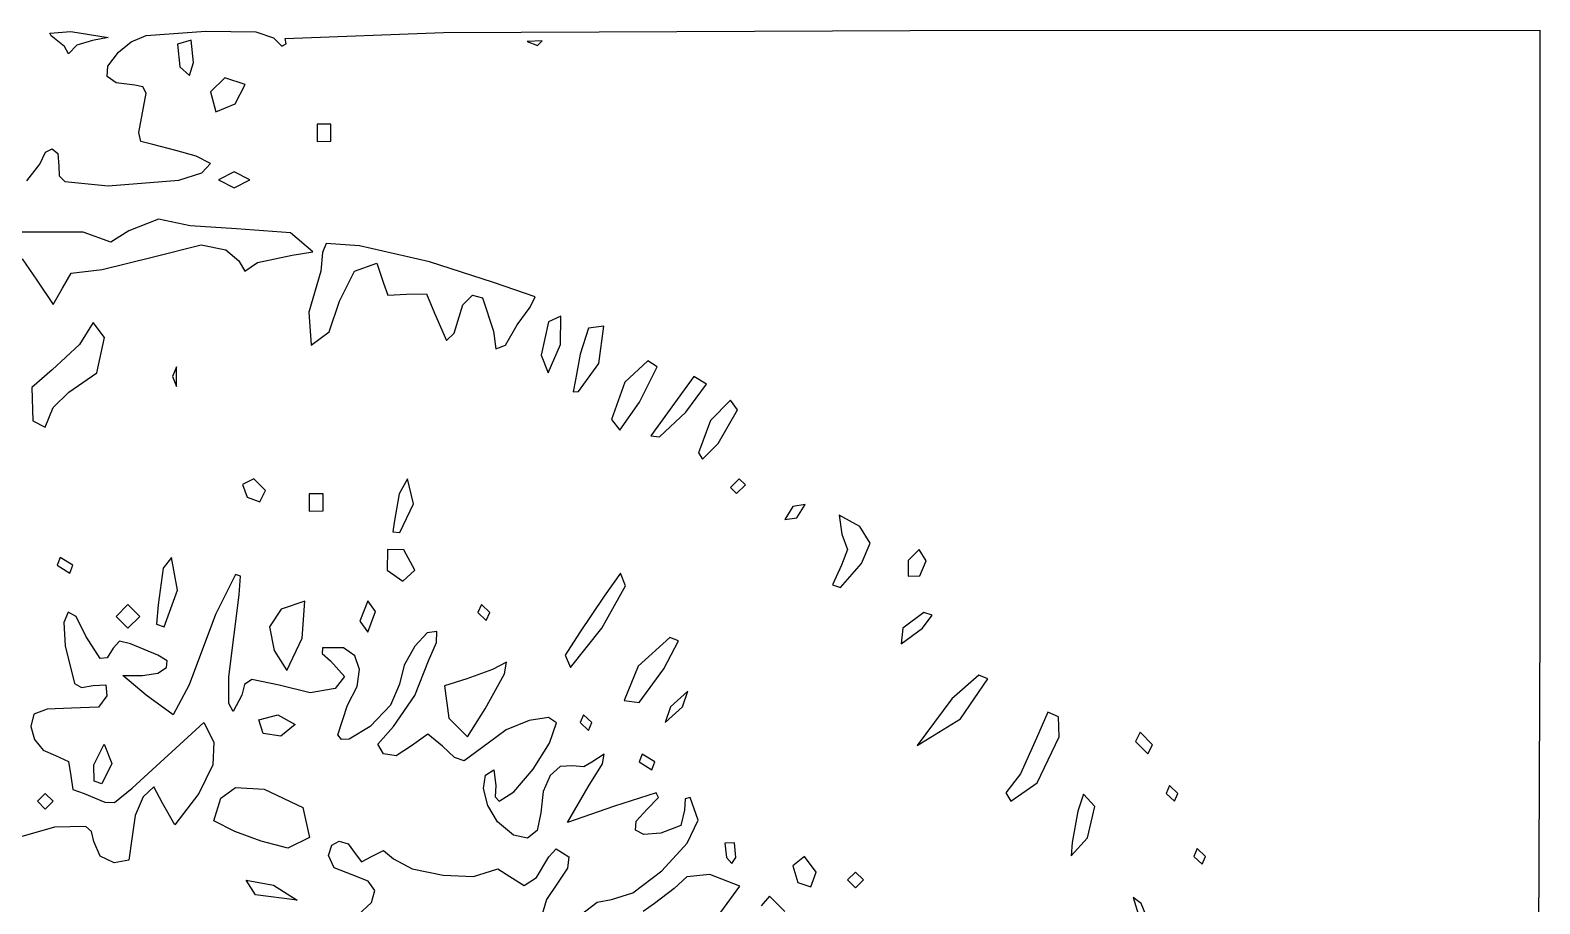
# Model space of a CAD drawing. Extents: x -0.8 to 79.1, y -6.2 to 80.1.
# Drawn here: x 38.31 to 79.05, y 45.61 to 69.18 of the extents above; entities that cross this region are included whole.
import ezdxf

# ---------------------------------------------------------------- set-up
doc = ezdxf.new("R2010")
doc.units = 0

msp = doc.modelspace()

# ---------------------------------------------------------------- linework, layer by layer
at = {"layer": 'Layer 1', "color": 4}
for p, q in [((38.841071, 69.094783), (39.411831, 69.142333)), ((38.884408, 69.021045), (38.841071, 69.094783)), ((39.243282, 68.731604), (38.884408, 69.021045)), ((39.411831, 69.142333), (40.419917, 68.978875)), ((39.995461, 68.897513), (39.571004, 68.77153)), ((40.419917, 68.978875), (39.995461, 68.897513)), ((40.69805, 68.581158), (41.03571, 68.864331)), ((41.03571, 68.864331), (41.440395, 69.029772)), ((41.440395, 69.029772), (43.051654, 69.153587)), ((42.66193, 68.910022), (42.292987, 68.79468)), ((42.718524, 68.305521), (42.66193, 68.910022)), ((42.66193, 68.910022), (42.66193, 68.910022)), ((43.051654, 69.153587), (44.4043, 69.127786)), ((44.4043, 69.127786), (44.87672, 68.972129)), ((44.87672, 68.972129), (45.101473, 68.746778)), ((45.19805, 68.954172), (49.469738, 69.110089)), ((45.222554, 68.807699), (45.19805, 68.954172)), ((49.469738, 69.110089), (62.057703, 69.16871)), ((52.132286, 68.891753), (51.725514, 68.874997)), ((51.725514, 68.874997), (52.004064, 68.763531)), ((52.004064, 68.763531), (52.132286, 68.891752)), ((52.132286, 68.891752), (52.132286, 68.891753)), ((62.057703, 69.16871), (79.045534, 69.175854)), ((79.045534, 69.175854), (79.045534, 53.167966)), ((39.346248, 68.534549), (39.243282, 68.731604)), ((39.243282, 68.731604), (39.243282, 68.731604)), ((39.571004, 68.77153), (39.346248, 68.534549)), ((40.411068, 68.205673), (40.69805, 68.581158)), ((42.292987, 68.79468), (42.349581, 68.190178)), ((45.101473, 68.746778), (45.222554, 68.807699)), ((40.390525, 67.926906), (40.411068, 68.205673)), ((42.349581, 68.190178), (42.613396, 67.956191)), ((42.613396, 67.956191), (42.718524, 68.305521)), ((40.632833, 67.752197), (40.390525, 67.926906)), ((41.134403, 67.688884), (40.632833, 67.752197)), ((41.358096, 67.647932), (41.134403, 67.688884)), ((41.446372, 67.475703), (41.358096, 67.647932)), ((43.565764, 67.894266), (43.178891, 67.508776)), ((44.116391, 67.713997), (43.565764, 67.894266)), ((43.844232, 67.186803), (44.116391, 67.713997)), ((44.116391, 67.713997), (44.116391, 67.713997)), ((41.244785, 66.412262), (41.446372, 67.475703)), ((43.178891, 67.508776), (43.32084, 66.977741)), ((43.32084, 66.977741), (43.844232, 67.186803)), ((41.299216, 66.174328), (41.244785, 66.412262)), ((46.055407, 66.642982), (46.053596, 66.172625)), ((46.428719, 66.642982), (46.055407, 66.642982)), ((46.428719, 66.18154), (46.428719, 66.642982)), ((46.428719, 66.642982), (46.428719, 66.642982)), ((41.621055, 66.093919), (41.299216, 66.174328)), ((42.240056, 65.934748), (41.621055, 66.093919)), ((46.053596, 66.172625), (46.428719, 66.18154)), ((38.571353, 65.563348), (38.725549, 65.883694)), ((38.725549, 65.883694), (38.911708, 65.976725)), ((38.911708, 65.976725), (39.057598, 65.849812)), ((39.057598, 65.849812), (39.090987, 65.510324)), ((42.789805, 65.775576), (42.240056, 65.934748)), ((43.178891, 65.579806), (42.789805, 65.775576)), ((42.944795, 65.328832), (43.178891, 65.579806)), ((38.219823, 65.111524), (38.571353, 65.563348)), ((39.090987, 65.510324), (39.097127, 65.245938)), ((39.097127, 65.245938), (39.253589, 65.096362)), ((42.32472, 65.127626), (42.944795, 65.328832)), ((43.815576, 65.351118), (43.391119, 65.138889)), ((44.240035, 65.138889), (43.815576, 65.351118)), ((39.253589, 65.096362), (40.419917, 64.981497)), ((40.419917, 64.981497), (42.32472, 65.127626)), ((43.391119, 65.138889), (43.815576, 64.92666)), ((43.815576, 64.92666), (44.240035, 65.138889)), ((44.240035, 65.138889), (44.240035, 65.138889)), ((41.779825, 64.074902), (40.979855, 63.759403)), ((42.626782, 63.900366), (41.779825, 64.074902)), ((39.742254, 63.727659), (37.202769, 63.731623)), ((40.488309, 63.459282), (39.742254, 63.727659)), ((40.979855, 63.759403), (40.488309, 63.459282)), ((43.882242, 63.818008), (42.626782, 63.900366)), ((45.338849, 63.708558), (43.882242, 63.818008)), ((45.937864, 63.198357), (45.338849, 63.708558)), ((41.638161, 63.06593), (42.931776, 63.381322)), ((42.931776, 63.381322), (43.589472, 63.253794)), ((43.589472, 63.253794), (43.942322, 62.951604)), ((45.382335, 63.110017), (45.937864, 63.198357)), ((46.204643, 63.18056), (46.155348, 62.671064)), ((46.303958, 63.419816), (46.204643, 63.18056)), ((47.197162, 63.356844), (46.303958, 63.419816)), ((49.089141, 62.925839), (47.197162, 63.356844)), ((38.095524, 63.011428), (38.495103, 62.432974)), ((40.258675, 62.716549), (41.638161, 63.06593)), ((43.942322, 62.951604), (44.105422, 62.673411)), ((44.105422, 62.673411), (44.446526, 62.905297)), ((44.446526, 62.905297), (45.382335, 63.110017)), ((47.066914, 62.676472), (47.666958, 62.891165)), ((47.666958, 62.891165), (47.847922, 62.350529)), ((50.819123, 62.367766), (49.089141, 62.925839)), ((38.495103, 62.432974), (38.937576, 61.773507)), ((39.184842, 62.220745), (39.415729, 62.618442)), ((39.415729, 62.618442), (40.258675, 62.716549)), ((46.155348, 62.671064), (45.834165, 61.567737)), ((46.661877, 61.866255), (47.066914, 62.676472)), ((47.847922, 62.350529), (47.960562, 62.024747)), ((51.942657, 61.981432), (50.819123, 62.367766)), ((38.937576, 61.773507), (39.184842, 62.220745)), ((47.960562, 62.024747), (48.464986, 62.057264)), ((48.464986, 62.057264), (49.005526, 62.066754)), ((49.005526, 62.066754), (49.224116, 61.545989)), ((49.985007, 61.770886), (50.247788, 62.026856)), ((50.247788, 62.026856), (50.519798, 61.953808)), ((50.519798, 61.953808), (50.819123, 61.054572)), ((51.801406, 61.703316), (51.942657, 61.981432)), ((45.834165, 61.567737), (45.893222, 60.682087)), ((46.378722, 61.042057), (46.661877, 61.866255)), ((49.224116, 61.545989), (49.549445, 60.80167)), ((49.757979, 61.001858), (49.985007, 61.770886)), ((51.455808, 61.2281), (51.801406, 61.703316)), ((40.01144, 61.290373), (39.642788, 60.700158)), ((40.317101, 60.883925), (40.01144, 61.290373)), ((51.137464, 60.682087), (51.455808, 61.2281)), ((51.455808, 61.2281), (51.455808, 61.2281)), ((52.296433, 61.312627), (52.10057, 60.409694)), ((52.634245, 61.458016), (52.296433, 61.312627)), ((52.626932, 60.699697), (52.634245, 61.458016)), ((53.376673, 61.133369), (53.156886, 60.434159)), ((53.792865, 61.188893), (53.376673, 61.133369)), ((53.656281, 60.182581), (53.792865, 61.188893)), ((39.642788, 60.700158), (38.906515, 60.010415)), ((40.108292, 59.934471), (40.317101, 60.883925)), ((45.893222, 60.682087), (46.378722, 61.042057)), ((49.549445, 60.80167), (49.757979, 61.001858)), ((50.819123, 61.054572), (50.876692, 60.580802)), ((52.288389, 59.929196), (52.626929, 60.699697)), ((52.626929, 60.699697), (52.626932, 60.699697)), ((50.876692, 60.580802), (51.137464, 60.682087)), ((52.10057, 60.409694), (52.288389, 59.929196)), ((53.156886, 60.434159), (53.024817, 59.744416)), ((38.906515, 60.010415), (38.359643, 59.536871)), ((39.353882, 59.408716), (40.108292, 59.934471)), ((42.258302, 60.098459), (42.151255, 59.833173)), ((42.258302, 59.567887), (42.258302, 60.098459)), ((42.258302, 60.098459), (42.258302, 60.098459)), ((53.108749, 59.427478), (53.656281, 60.182581)), ((53.656281, 60.182581), (53.656281, 60.182581)), ((54.980716, 60.25763), (54.361356, 59.677634)), ((54.753566, 59.14343), (55.235018, 60.098459)), ((55.235018, 60.098459), (54.980716, 60.25763)), ((38.359643, 59.536871), (38.385465, 58.637029)), ((42.151255, 59.833173), (42.258302, 59.567887)), ((53.024817, 59.744416), (52.962977, 59.420123)), ((54.361356, 59.677634), (54.002553, 58.676454)), ((56.216544, 59.833173), (55.063695, 58.229327)), ((56.001401, 58.874349), (56.561115, 59.625831)), ((56.561115, 59.625831), (56.216544, 59.833173)), ((38.934317, 58.996783), (39.353882, 59.408716)), ((52.962977, 59.420123), (53.108749, 59.427478)), ((54.21997, 58.387189), (54.753566, 59.14343)), ((54.753566, 59.14343), (54.753566, 59.14343)), ((57.21039, 59.196487), (56.670774, 58.648779)), ((57.397156, 58.931201), (57.21039, 59.196487)), ((38.720053, 58.46391), (38.934317, 58.996783)), ((38.934317, 58.996783), (38.934317, 58.996783)), ((54.002553, 58.676454), (54.21997, 58.387189)), ((55.292009, 58.207209), (56.001401, 58.874349)), ((56.001401, 58.874349), (56.001401, 58.874349)), ((56.874218, 58.029229), (57.397156, 58.931201)), ((57.397156, 58.931201), (57.397156, 58.931201)), ((38.385465, 58.637029), (38.720053, 58.46391)), ((56.670774, 58.648779), (56.344699, 57.77141)), ((55.063695, 58.229327), (55.292009, 58.207209)), ((56.458375, 57.601955), (56.874218, 58.029229)), ((56.344699, 57.77141), (56.458375, 57.601955)), ((44.346148, 57.074201), (44.041866, 56.918175)), ((44.664492, 56.755858), (44.346148, 57.074201)), ((48.498054, 57.0742), (48.272378, 56.667101)), ((48.657225, 56.400801), (48.498054, 57.0742)), ((57.444761, 57.068297), (57.212509, 56.835443)), ((57.61044, 56.915029), (57.444761, 57.068297)), ((44.041866, 56.918175), (44.16929, 56.579001)), ((44.508466, 56.451577), (44.664492, 56.755858)), ((44.664492, 56.755858), (44.664492, 56.755858)), ((45.843179, 56.668235), (45.841367, 56.197878)), ((46.216491, 56.668235), (45.843179, 56.668235)), ((46.216491, 56.206794), (46.216491, 56.668235)), ((46.216491, 56.668235), (46.216491, 56.668235)), ((48.272378, 56.667101), (48.132444, 55.895342)), ((57.212509, 56.835443), (57.371683, 56.676272)), ((57.371683, 56.676272), (57.61044, 56.915029)), ((57.61044, 56.915029), (57.61044, 56.915029)), ((44.16929, 56.579001), (44.508466, 56.451577)), ((48.291617, 55.629042), (48.657225, 56.400801)), ((48.657225, 56.400801), (48.657225, 56.400801)), ((58.891299, 56.330097), (58.671581, 55.974546)), ((59.221404, 56.382894), (58.891299, 56.330097)), ((58.995056, 56.017314), (59.221404, 56.382895)), ((59.221404, 56.382895), (59.221404, 56.382894)), ((45.841367, 56.197878), (46.216491, 56.206794)), ((48.132444, 55.895342), (48.096502, 55.640352)), ((58.671581, 55.974546), (58.995056, 56.017314)), ((60.702018, 55.785066), (60.144435, 56.094403)), ((60.144435, 56.094403), (60.212582, 55.578761)), ((48.096502, 55.640352), (48.291617, 55.629042)), ((60.212582, 55.578761), (60.36484, 55.162721)), ((60.98137, 55.334303), (60.702018, 55.785066)), ((47.954122, 55.164284), (47.943004, 54.612458)), ((48.393486, 55.15698), (47.954122, 55.164284)), ((48.696835, 54.607583), (48.393486, 55.15698)), ((60.36484, 55.162721), (60.208236, 54.742565)), ((60.747148, 54.787573), (60.98137, 55.334303)), ((62.302176, 55.164142), (62.003812, 54.868108)), ((62.491699, 54.858325), (62.302176, 55.164142)), ((39.121498, 54.951914), (39.040432, 54.739685)), ((39.040432, 54.739685), (39.383823, 54.527457)), ((39.464889, 54.739685), (39.121498, 54.951914)), ((39.383823, 54.527457), (39.464889, 54.739685)), ((39.464889, 54.739685), (39.464889, 54.739685)), ((41.905518, 54.660099), (41.76719, 53.676647)), ((42.12995, 54.951914), (41.905518, 54.660099)), ((42.289123, 54.066437), (42.12995, 54.951914)), ((47.943004, 54.612458), (48.371833, 54.315227)), ((48.371833, 54.315227), (48.696835, 54.607583)), ((48.696835, 54.607583), (48.696835, 54.607583)), ((60.208236, 54.742565), (59.957285, 54.211404)), ((60.173949, 54.143959), (60.747148, 54.787573)), ((60.747148, 54.787573), (60.747148, 54.787573)), ((62.003812, 54.868108), (62.005351, 54.447861)), ((62.318188, 54.454973), (62.491699, 54.858325)), ((62.491699, 54.858325), (62.491699, 54.858325)), ((43.850233, 54.492336), (43.310124, 53.413333)), ((43.986302, 54.447467), (43.850233, 54.492336)), ((43.94973, 53.943904), (43.986302, 54.447467)), ((53.737267, 53.043204), (54.377681, 54.186688)), ((54.240529, 54.527456), (53.796681, 53.906113)), ((54.377681, 54.186688), (54.240529, 54.527456)), ((59.957285, 54.211404), (60.173949, 54.143959)), ((62.005351, 54.447861), (62.318188, 54.454973)), ((41.92636, 53.082984), (42.289123, 54.066437)), ((42.289123, 54.066437), (42.289123, 54.066437)), ((43.672605, 51.731433), (43.94973, 53.943904)), ((45.725856, 53.769139), (45.082587, 53.554274)), ((45.651101, 52.777673), (45.725856, 53.769139)), ((47.423465, 53.784656), (47.211234, 53.229034)), ((47.635693, 53.491363), (47.423465, 53.784656)), ((53.796681, 53.906113), (53.134243, 52.918192)), ((39.340508, 53.471348), (39.221947, 53.197874)), ((39.557202, 53.357679), (39.340508, 53.471348)), ((39.815045, 52.829704), (39.557202, 53.357679)), ((40.95049, 53.678542), (40.632146, 53.360199)), ((40.632146, 53.360199), (40.95049, 53.041856)), ((41.268833, 53.360199), (40.95049, 53.678542)), ((40.95049, 53.041856), (41.268833, 53.360199)), ((41.268833, 53.360199), (41.268833, 53.360199)), ((41.76719, 53.676647), (41.719432, 53.1491)), ((43.310124, 53.413333), (42.600429, 51.514823)), ((45.082587, 53.554274), (44.772563, 53.082117)), ((47.423465, 52.935742), (47.635693, 53.491363)), ((47.635693, 53.491363), (47.635693, 53.491363)), ((50.488255, 53.678542), (50.394664, 53.466313)), ((50.394664, 53.466313), (50.61942, 53.254084)), ((50.713008, 53.466313), (50.488255, 53.678542)), ((50.61942, 53.254084), (50.713008, 53.466313)), ((50.713008, 53.466313), (50.713008, 53.466313)), ((62.425944, 53.466313), (61.855011, 53.041856)), ((62.385583, 53.041856), (62.646686, 53.394573)), ((62.646686, 53.394573), (62.425944, 53.466313)), ((39.221947, 53.197874), (39.2585, 52.564418)), ((41.719432, 53.1491), (41.92636, 53.082984)), ((44.772563, 53.082117), (44.897252, 52.437494)), ((47.211234, 53.229034), (47.423465, 52.935742)), ((49.281797, 52.952183), (49.023669, 52.917674)), ((49.279723, 52.658276), (49.281797, 52.952183)), ((52.888351, 51.984526), (53.737267, 53.043204)), ((53.737267, 53.043204), (53.737267, 53.043204)), ((61.855011, 53.041856), (61.814654, 52.617399)), ((61.814654, 52.617399), (62.385583, 53.041856)), ((62.385583, 53.041856), (62.385583, 53.041856)), ((79.045534, 53.167966), (78.991242, 40.414214)), ((39.2585, 52.564418), (39.509513, 51.546806)), ((40.201797, 52.22266), (39.815045, 52.829704)), ((40.726189, 52.690744), (40.551577, 52.501373)), ((41.022431, 52.622979), (40.726189, 52.690744)), ((41.75981, 52.316123), (41.022431, 52.622979)), ((45.237724, 51.901338), (45.651101, 52.777673)), ((45.651101, 52.777673), (45.651101, 52.777673)), ((48.692309, 52.559857), (48.405107, 52.04445)), ((49.023669, 52.917674), (48.692309, 52.559857)), ((49.064263, 52.162119), (49.279723, 52.658276)), ((53.134243, 52.918192), (52.74573, 52.312546)), ((55.572747, 52.795299), (54.721589, 52.021112)), ((55.412016, 51.949821), (55.802519, 52.701958)), ((55.802519, 52.701958), (55.572747, 52.795299)), ((40.390018, 52.247414), (40.201797, 52.22266)), ((40.551577, 52.501373), (40.390018, 52.247414)), ((42.010444, 52.160881), (41.75981, 52.316123)), ((41.996735, 51.980399), (42.010444, 52.160881)), ((44.897252, 52.437494), (45.237724, 51.901338)), ((46.19997, 52.510223), (46.189441, 52.360169)), ((46.189441, 52.360169), (46.417157, 52.166555)), ((46.770795, 52.516438), (46.19997, 52.510223)), ((46.417157, 52.166555), (46.79929, 51.740948)), ((47.078082, 52.297515), (46.770795, 52.516438)), ((47.200884, 51.929593), (47.078082, 52.297515)), ((48.696846, 51.229379), (49.064263, 52.162119)), ((52.74573, 52.312546), (52.888351, 51.984526)), ((41.442369, 51.237989), (40.81182, 51.768561)), ((40.81182, 51.768561), (41.346151, 51.768561)), ((41.346151, 51.768561), (41.76115, 51.830889)), ((41.76115, 51.830889), (41.996735, 51.980399)), ((43.677821, 51.010505), (43.672605, 51.731433)), ((46.79929, 51.740948), (46.538778, 51.413912)), ((47.135468, 51.466715), (47.200884, 51.929593)), ((48.405107, 52.04445), (48.279451, 51.537171)), ((50.791974, 51.924663), (50.093857, 51.676933)), ((50.59417, 50.866512), (51.108173, 51.810002)), ((51.168458, 52.126577), (50.791974, 51.924663)), ((51.108173, 51.810002), (51.168458, 52.126577)), ((54.721589, 52.021112), (54.343929, 51.094529)), ((54.741357, 51.037419), (55.412016, 51.949821)), ((55.412016, 51.949821), (55.412016, 51.949821)), ((63.912661, 51.778257), (63.181442, 51.135578)), ((64.154857, 51.676446), (63.912661, 51.778257)), ((39.509513, 51.546806), (39.700464, 51.445389)), ((39.700464, 51.445389), (40.01709, 51.500492)), ((40.01709, 51.500492), (40.355671, 51.511646)), ((40.355671, 51.511646), (40.386203, 51.219594)), ((42.600429, 51.514823), (42.169221, 50.707418)), ((44.095244, 51.52085), (44.027815, 51.237989)), ((44.291113, 51.661212), (44.095244, 51.52085)), ((45.02967, 51.504207), (44.291113, 51.661212)), ((45.870584, 51.29761), (45.02967, 51.504207)), ((46.538778, 51.413912), (45.870584, 51.29761)), ((46.878102, 50.962919), (47.135468, 51.466715)), ((48.279451, 51.537171), (48.032233, 50.964391)), ((50.093857, 51.676933), (49.490551, 51.486673)), ((49.490551, 51.486673), (49.611435, 50.618434)), ((56.059084, 51.344027), (55.594267, 50.919569)), ((55.912611, 50.919569), (56.059084, 51.344027)), ((63.412057, 50.595389), (64.154857, 51.676446)), ((40.386203, 51.219594), (40.15475, 50.911199)), ((42.169221, 50.707418), (41.442369, 51.237989)), ((43.791576, 50.79869), (43.677821, 51.010505)), ((44.027815, 51.237989), (43.791576, 50.79869)), ((46.612816, 50.169253), (46.878102, 50.962919)), ((48.032233, 50.964391), (47.487709, 50.394175)), ((48.113219, 50.392367), (48.696846, 51.229379)), ((54.343929, 51.094529), (54.741357, 51.037419)), ((55.594267, 50.919569), (55.447794, 50.495112)), ((55.447794, 50.495112), (55.912611, 50.919569)), ((55.912611, 50.919569), (55.912611, 50.919569)), ((63.181442, 51.135578), (62.247459, 49.878089)), ((38.41165, 50.720188), (38.331718, 50.389563)), ((38.76952, 50.863148), (38.41165, 50.720188)), ((39.431358, 50.88557), (38.76952, 50.863148)), ((40.15475, 50.911199), (39.431358, 50.88557)), ((44.488029, 50.567983), (45.00052, 50.707341)), ((44.601085, 50.204802), (44.488029, 50.567983)), ((45.00052, 50.707341), (45.460449, 50.442055)), ((49.611435, 50.618434), (50.109799, 50.109258)), ((50.109799, 50.109258), (50.59417, 50.866512)), ((50.59417, 50.866512), (50.59417, 50.866512)), ((51.773345, 50.55334), (51.160974, 50.301517)), ((52.29582, 50.63594), (51.773345, 50.55334)), ((52.516964, 50.487007), (52.29582, 50.63594)), ((53.247225, 50.707341), (53.153637, 50.495112)), ((53.471981, 50.495112), (53.247225, 50.707341)), ((62.247459, 49.878089), (63.412057, 50.595389)), ((63.412057, 50.595389), (63.412057, 50.595389)), ((65.774432, 50.781474), (65.462901, 50.080841)), ((66.061363, 50.654534), (65.774432, 50.781474)), ((66.080763, 50.116944), (66.061363, 50.654534)), ((38.331718, 50.389563), (38.430131, 50.041478)), ((41.068117, 48.72427), (42.999014, 50.495189)), ((42.999014, 50.495189), (43.26566, 49.96618)), ((45.074333, 50.126496), (44.601085, 50.204802)), ((44.601085, 50.204802), (44.601085, 50.204802)), ((45.460449, 50.442055), (45.074333, 50.126496)), ((46.718358, 50.040122), (46.612816, 50.169253)), ((47.487709, 50.394175), (46.922397, 50.053478)), ((47.697651, 49.912852), (48.113219, 50.392367)), ((49.042225, 50.182277), (48.604636, 49.871565)), ((49.436666, 49.8618), (49.042225, 50.182277)), ((51.160974, 50.301517), (50.670144, 49.942775)), ((52.327066, 49.94405), (52.516964, 50.487007)), ((53.153637, 50.495112), (53.378391, 50.282881)), ((53.378391, 50.282881), (53.471981, 50.495112)), ((53.471981, 50.495112), (53.471981, 50.495112)), ((65.480023, 48.869016), (66.080763, 50.116944)), ((68.261521, 50.234294), (68.138319, 49.982272)), ((68.597693, 49.898218), (68.261521, 50.234294)), ((38.430131, 50.041478), (38.665746, 49.754195)), ((38.665746, 49.754195), (38.997422, 49.605974)), ((40.032189, 49.357782), (40.313805, 49.911483)), ((40.313805, 49.911483), (40.519638, 49.389547)), ((43.26566, 49.96618), (43.23878, 49.360533)), ((46.922397, 50.053478), (46.718358, 50.040122)), ((47.844651, 49.650743), (47.697651, 49.912852)), ((48.604636, 49.871565), (48.190513, 49.599478)), ((49.759136, 49.555576), (49.436666, 49.8618)), ((50.670144, 49.942775), (50.02648, 49.463995)), ((51.881624, 49.240953), (52.327066, 49.94405)), ((65.462901, 50.080841), (65.038441, 49.115624)), ((68.138319, 49.982272), (68.471268, 49.652338)), ((68.471268, 49.652338), (68.597693, 49.898218)), ((68.597693, 49.898218), (68.597693, 49.898218)), ((38.997422, 49.605974), (39.34819, 49.446496)), ((39.34819, 49.446496), (39.414346, 49.061957)), ((40.044965, 48.915026), (40.032189, 49.357782)), ((40.032189, 49.357782), (40.032189, 49.357782)), ((40.519638, 49.389547), (40.244418, 48.844897)), ((43.23878, 49.360533), (42.861549, 48.586695)), ((48.190513, 49.599478), (47.844651, 49.650743)), ((50.02648, 49.463995), (49.759136, 49.555576)), ((52.60981, 49.3114), (52.341336, 49.065677)), ((52.936487, 49.329501), (52.60981, 49.3114)), ((53.254612, 49.306136), (52.936487, 49.329501)), ((53.466656, 49.425417), (53.254612, 49.306136)), ((53.365727, 48.763473), (53.758319, 49.386953)), ((53.804191, 49.646276), (53.466656, 49.425417)), ((53.758319, 49.386953), (53.804191, 49.646276)), ((54.826416, 49.646197), (54.745351, 49.433968)), ((54.745351, 49.433968), (55.088745, 49.22174)), ((55.16981, 49.433968), (54.826416, 49.646197)), ((55.088745, 49.22174), (55.16981, 49.433968)), ((55.16981, 49.433968), (55.16981, 49.433968)), ((39.414346, 49.061957), (39.468262, 48.693427)), ((40.244418, 48.844897), (40.044965, 48.915026)), ((50.548559, 48.71937), (50.600376, 49.077226)), ((50.600376, 49.077226), (50.824017, 49.221822)), ((50.824017, 49.221822), (50.880628, 48.797362)), ((51.367015, 48.632358), (51.881624, 49.240953)), ((52.341336, 49.065677), (52.159442, 48.634954)), ((65.038441, 49.115624), (64.635144, 48.597515)), ((38.722088, 48.585055), (38.50986, 48.372824)), ((38.934317, 48.372824), (38.722088, 48.585055)), ((39.468262, 48.693427), (39.773219, 48.585131)), ((39.773219, 48.585131), (40.326194, 48.352871)), ((40.588814, 48.339452), (41.068117, 48.72427)), ((41.359105, 48.49151), (41.145472, 47.989943)), ((41.650615, 48.766269), (41.359105, 48.49151)), ((41.884422, 48.319845), (41.650615, 48.766269)), ((42.861549, 48.586695), (42.215957, 47.736215)), ((43.456756, 48.459475), (43.85732, 48.743387)), ((43.85732, 48.743387), (44.62964, 48.697055)), ((44.62964, 48.697055), (45.669853, 48.208563)), ((50.660205, 48.262154), (50.548559, 48.71937)), ((50.880628, 48.797362), (50.860973, 48.49759)), ((50.860973, 48.49759), (50.969616, 48.372906)), ((50.969616, 48.372906), (51.367015, 48.632358)), ((52.159442, 48.634954), (52.092504, 48.061852)), ((52.807441, 47.799456), (53.365727, 48.763473)), ((55.20063, 48.601514), (54.082298, 48.24612)), ((54.957593, 48.160678), (55.263904, 48.479197)), ((55.263904, 48.479197), (55.20063, 48.601514)), ((56.125169, 48.478824), (55.988614, 48.437102)), ((56.337079, 47.860647), (56.125169, 48.478824)), ((64.635144, 48.597515), (64.773155, 48.379532)), ((64.773155, 48.379532), (65.480023, 48.869016)), ((65.480023, 48.869016), (65.480023, 48.869016)), ((66.730891, 48.57016), (66.580715, 48.107538)), ((67.036724, 48.236807), (66.730891, 48.57016)), ((69.058259, 48.797283), (68.964672, 48.585055)), ((68.964672, 48.585055), (69.189428, 48.372824)), ((69.283016, 48.585055), (69.058259, 48.797283)), ((69.189428, 48.372824), (69.283016, 48.585055)), ((69.283016, 48.585055), (69.283016, 48.585055)), ((38.50986, 48.372824), (38.722088, 48.160596)), ((38.722088, 48.160596), (38.934317, 48.372824)), ((38.934317, 48.372824), (38.934317, 48.372824)), ((40.326194, 48.352871), (40.588814, 48.339452)), ((42.215957, 47.736215), (41.884422, 48.319845)), ((43.268254, 47.84875), (43.456756, 48.459475)), ((45.669853, 48.208563), (45.854753, 47.401212)), ((50.926952, 47.819477), (50.660205, 48.262154)), ((54.082298, 48.24612), (52.807441, 47.799456)), ((54.666837, 47.835476), (54.957593, 48.160678)), ((55.965996, 48.13429), (55.870973, 47.72422)), ((55.988614, 48.437102), (55.965996, 48.13429)), ((66.580715, 48.107538), (66.429444, 47.258625)), ((66.842307, 47.387894), (67.036724, 48.236807)), ((38.969036, 47.67105), (37.318466, 47.20393)), ((39.82015, 47.696672), (38.969036, 47.67105)), ((39.965886, 47.560205), (39.82015, 47.696672)), ((41.145472, 47.989943), (41.056616, 47.36255)), ((43.832201, 47.558997), (43.268254, 47.84875)), ((51.35641, 47.456407), (50.926952, 47.819477)), ((52.092504, 48.061852), (51.992834, 47.588751)), ((54.644288, 47.5972), (54.666837, 47.835476)), ((55.870973, 47.72422), (55.328992, 47.51208)), ((56.042083, 47.244331), (56.337079, 47.860647)), ((40.03018, 47.286091), (39.965886, 47.560205)), ((40.203882, 46.891286), (40.03018, 47.286091)), ((41.056616, 47.36255), (40.973242, 46.78258)), ((44.547765, 47.293711), (43.832201, 47.558997)), ((45.269768, 47.108429), (44.547765, 47.293711)), ((44.547765, 47.293711), (44.547765, 47.293711)), ((45.854753, 47.401212), (45.269768, 47.108429)), ((46.4497, 47.194342), (46.655567, 47.301488)), ((46.655567, 47.301488), (46.895457, 47.228692)), ((51.729586, 47.383218), (51.35641, 47.456407)), ((51.992834, 47.588751), (51.729586, 47.383218)), ((54.871241, 47.478513), (54.644288, 47.5972)), ((55.328992, 47.51208), (54.871241, 47.478513)), ((57.314205, 47.254205), (57.05856, 47.244772)), ((57.353059, 46.857895), (57.314205, 47.254214)), ((57.314205, 47.254214), (57.314205, 47.254205)), ((66.403528, 46.901976), (66.842307, 47.387894)), ((66.429444, 47.258625), (66.403528, 46.901976)), ((66.842307, 47.387894), (66.842307, 47.387894)), ((40.579102, 46.713369), (40.203882, 46.891286)), ((46.36231, 46.91376), (46.4497, 47.194342)), ((46.517236, 46.581676), (46.36231, 46.91376)), ((46.895457, 47.228692), (47.084914, 46.969446)), ((47.084914, 46.969446), (47.253072, 46.744708)), ((47.253072, 46.744708), (47.538711, 46.894823)), ((47.538711, 46.894823), (47.848818, 47.044052)), ((47.848818, 47.044052), (48.119829, 46.818722)), ((51.977059, 46.317033), (52.30471, 46.872073)), ((52.30471, 46.872073), (52.506605, 47.092576)), ((52.506605, 47.092576), (52.844991, 46.871509)), ((52.844991, 46.871509), (52.813268, 46.570854)), ((55.35564, 46.500514), (56.042083, 47.244331)), ((57.05856, 47.244772), (57.097473, 46.858741)), ((57.097473, 46.858741), (57.24845, 46.696309)), ((57.24845, 46.696309), (57.353059, 46.857895)), ((59.202153, 46.887223), (58.895633, 46.630439)), ((59.520497, 46.462767), (59.202153, 46.887223)), ((69.80106, 47.099454), (69.707472, 46.887223)), ((69.707472, 46.887223), (69.932228, 46.674995)), ((70.025816, 46.887223), (69.80106, 47.099454)), ((69.932228, 46.674995), (70.025816, 46.887223)), ((70.025816, 46.887223), (70.025816, 46.887223)), ((40.973242, 46.78258), (40.579102, 46.713369)), ((46.998994, 46.388494), (46.517236, 46.581676)), ((48.119829, 46.818722), (48.624504, 46.553834)), ((48.624504, 46.553834), (49.459841, 46.381901)), ((50.277885, 46.346546), (50.730686, 46.491395)), ((50.730686, 46.491395), (50.93341, 46.54714)), ((50.93341, 46.54714), (51.255326, 46.346017)), ((52.813268, 46.570854), (52.539175, 46.168087)), ((54.575567, 45.90182), (55.35564, 46.500514)), ((58.895633, 46.630439), (59.025299, 46.179796)), ((59.373795, 46.061829), (59.520497, 46.462767)), ((59.520497, 46.462767), (59.520497, 46.462767)), ((60.581642, 46.462767), (60.36941, 46.250538)), ((60.79387, 46.250538), (60.581642, 46.462767)), ((44.394741, 45.845578), (44.145939, 46.243096)), ((44.145939, 46.243096), (44.878608, 46.111671)), ((44.878608, 46.111671), (45.513405, 45.704424)), ((47.437469, 46.220908), (46.998994, 46.388494)), ((47.612893, 45.964372), (47.437469, 46.220908)), ((49.459841, 46.381901), (50.277885, 46.346546)), ((51.255326, 46.346017), (51.63865, 46.100189)), ((51.63865, 46.100189), (51.977059, 46.317033)), ((52.539175, 46.168087), (52.242174, 45.725356)), ((56.029557, 46.331205), (55.692331, 46.023262)), ((56.651401, 46.394664), (56.029557, 46.331205)), ((57.463641, 46.082893), (56.651401, 46.394664)), ((56.951948, 45.386097), (57.463641, 46.082893)), ((59.025299, 46.179796), (59.373795, 46.061829)), ((60.36941, 46.250538), (60.581642, 46.03831)), ((60.581642, 46.03831), (60.79387, 46.250538)), ((60.79387, 46.250538), (60.79387, 46.250538)), ((45.513405, 45.704424), (44.394741, 45.845578)), ((44.394741, 45.845578), (44.394741, 45.845578)), ((47.158165, 45.29705), (47.52116, 45.647035)), ((47.52116, 45.647035), (47.612893, 45.964372)), ((52.242174, 45.725356), (52.106653, 45.267854)), ((53.155477, 45.297477), (53.611537, 45.6485)), ((53.611537, 45.6485), (53.99968, 45.720872)), ((53.99968, 45.720872), (54.575567, 45.90182)), ((55.692331, 46.023262), (55.162343, 45.613853)), ((58.257531, 45.812162), (58.034896, 45.550373)), ((58.673088, 45.398811), (58.257531, 45.812162)), ((68.29103, 45.613853), (68.076302, 45.774794)), ((68.076302, 45.774794), (68.209623, 45.33475)), ((55.162343, 45.613853), (54.851467, 45.397581)), ((68.727616, 44.551546), (68.29103, 45.613853))]:
    msp.add_line(p, q, dxfattribs=at)

doc.saveas('drawing.dxf')
